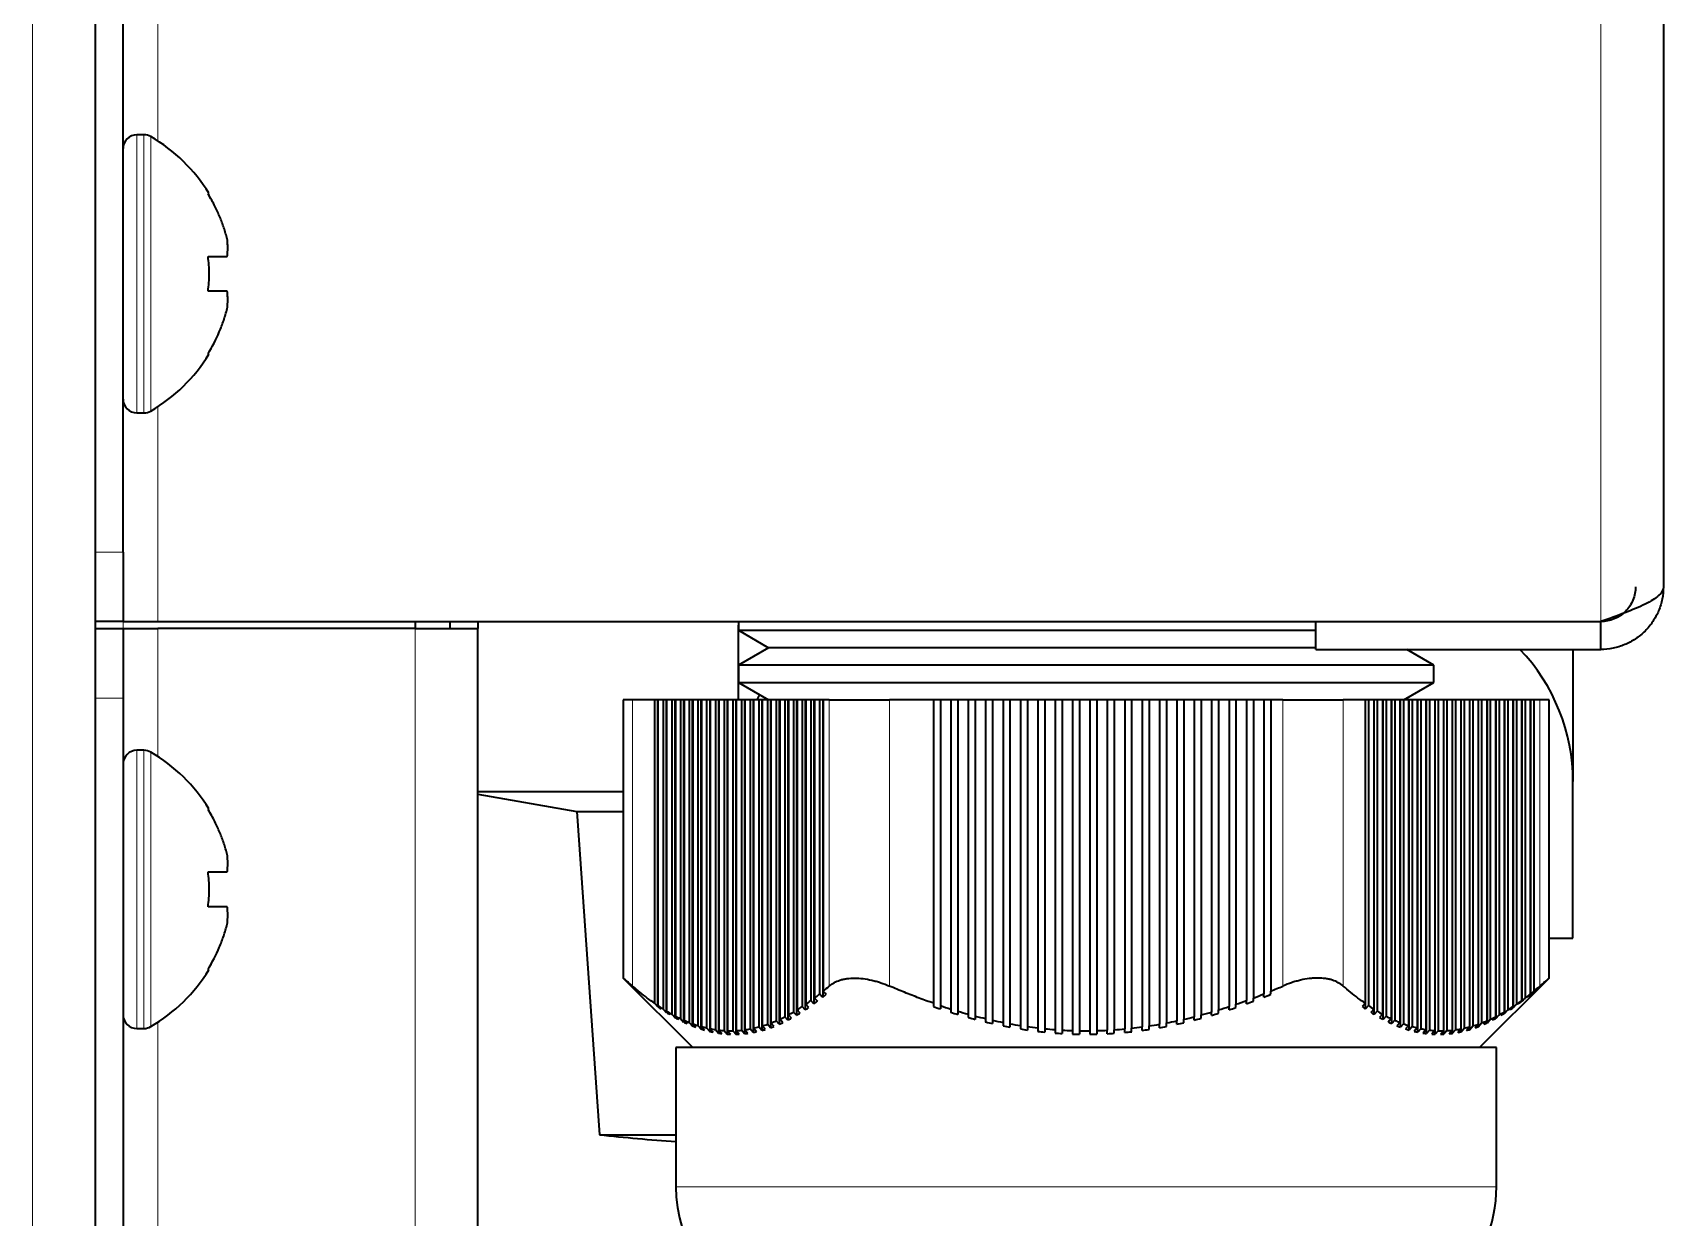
# Model space of a CAD drawing. Header units: millimetres. Extents: x -1803 to 2559, y -1143 to 2136.
# Drawn here: x 80.05 to 126.95, y 129.67 to 163.74 of the extents above; entities that cross this region are included whole.
import ezdxf

# ---------------------------------------------------------------- set-up
doc = ezdxf.new("R2010")
doc.units = ezdxf.units.MM

msp = doc.modelspace()

# ---------------------------------------------------------------- linework, layer by layer
at = {"linetype": 'Continuous', "lineweight": 35}
for p, q in [((126.953, 953.373), (126.953, 147.803)), ((81.853, 939.789), (81.853, 46.303)), ((82.653, 148.803), (82.653, 305.603)), ((83.253, 160.803), (83.053, 160.803)), ((85.098, 159.103), (85.131, 159.103)), ((85.131, 154.503), (85.098, 154.503)), ((83.053, 152.803), (83.253, 152.803)), ((82.653, 148.803), (82.653, 146.803)), ((82.653, 146.803), (81.853, 146.803)), ((82.653, 146.803), (83.653, 146.803)), ((83.653, 146.803), (125.153, 146.803)), ((91.053, 146.809), (91.053, 146.609)), ((100.353, 146.803), (100.353, 146.553)), ((116.953, 146.003), (116.953, 146.803)), ((125.153, 146.003), (125.153, 146.803)), ((81.853, 146.603), (82.653, 146.603)), ((82.653, 146.603), (83.653, 146.603)), ((82.653, 146.603), (82.653, 144.603)), ((91.053, 146.603), (83.653, 146.603)), ((91.053, 146.603), (92.853, 146.603)), ((92.053, 146.703), (92.053, 146.603)), ((92.853, 146.703), (92.853, 146.603)), ((92.853, 60.403), (92.853, 146.603)), ((100.353, 144.553), (100.353, 146.703)), ((100.353, 146.553), (101.219, 146.053)), ((100.353, 146.553), (116.953, 146.553)), ((101.219, 146.053), (100.353, 145.553)), ((116.953, 146.053), (101.219, 146.053)), ((116.953, 146.003), (125.153, 146.003)), ((120.353, 145.553), (119.574, 146.003)), ((124.353, 146.003), (124.353, 142.203)), ((100.353, 145.553), (100.353, 145.053)), ((120.353, 145.553), (100.353, 145.553)), ((120.353, 145.053), (120.353, 145.553)), ((100.353, 145.053), (119.013, 145.053)), ((100.353, 145.053), (101.219, 144.553)), ((119.013, 145.053), (120.353, 145.053)), ((119.487, 144.553), (120.353, 145.053)), ((82.653, 144.603), (82.653, 95.603)), ((97.305, 144.553), (97.037, 144.553)), ((97.037, 144.553), (97.037, 136.548)), ((97.938, 144.553), (97.305, 144.553)), ((98.025, 144.553), (97.938, 144.553)), ((97.938, 144.553), (97.938, 135.828)), ((98.038, 144.553), (98.025, 144.553)), ((98.025, 144.553), (98.025, 135.734)), ((98.188, 144.553), (98.038, 144.553)), ((98.038, 144.553), (98.038, 135.759)), ((98.275, 144.553), (98.188, 144.553)), ((98.188, 144.553), (98.188, 135.662)), ((98.288, 144.553), (98.275, 144.553)), ((98.275, 144.553), (98.275, 135.567)), ((98.438, 144.553), (98.288, 144.553)), ((98.288, 144.553), (98.288, 135.601)), ((98.525, 144.553), (98.438, 144.553)), ((98.438, 144.553), (98.438, 135.515)), ((98.538, 144.553), (98.525, 144.553)), ((98.525, 144.553), (98.525, 135.419)), ((98.688, 144.553), (98.538, 144.553)), ((98.538, 144.553), (98.538, 135.461)), ((98.775, 144.553), (98.688, 144.553)), ((98.688, 144.553), (98.688, 135.386)), ((98.788, 144.553), (98.775, 144.553)), ((98.775, 144.553), (98.775, 135.289)), ((98.938, 144.553), (98.788, 144.553)), ((98.788, 144.553), (98.788, 135.34)), ((99.025, 144.553), (98.938, 144.553)), ((98.938, 144.553), (98.938, 135.277)), ((99.038, 144.553), (99.025, 144.553)), ((99.025, 144.553), (99.025, 135.179)), ((99.188, 144.553), (99.038, 144.553)), ((99.038, 144.553), (99.038, 135.239)), ((99.275, 144.553), (99.188, 144.553)), ((99.188, 144.553), (99.188, 135.188)), ((99.288, 144.553), (99.275, 144.553)), ((99.275, 144.553), (99.275, 135.089)), ((99.438, 144.553), (99.288, 144.553)), ((99.288, 144.553), (99.288, 135.158)), ((99.525, 144.553), (99.438, 144.553)), ((99.438, 144.553), (99.438, 135.119)), ((99.538, 144.553), (99.525, 144.553)), ((99.525, 144.553), (99.525, 135.019)), ((99.688, 144.553), (99.538, 144.553)), ((99.538, 144.553), (99.538, 135.097)), ((99.775, 144.553), (99.688, 144.553)), ((99.688, 144.553), (99.688, 135.071)), ((99.788, 144.553), (99.775, 144.553)), ((99.775, 144.553), (99.775, 134.971)), ((99.938, 144.553), (99.788, 144.553)), ((99.788, 144.553), (99.788, 135.057)), ((100.025, 144.553), (99.938, 144.553)), ((99.938, 144.553), (99.938, 135.043)), ((100.038, 144.553), (100.025, 144.553)), ((100.025, 144.553), (100.025, 134.943)), ((100.188, 144.553), (100.038, 144.553)), ((100.038, 144.553), (100.038, 135.038)), ((100.275, 144.553), (100.188, 144.553)), ((100.188, 144.553), (100.188, 135.037)), ((100.288, 144.553), (100.275, 144.553)), ((100.275, 144.553), (100.275, 134.937)), ((100.438, 144.553), (100.288, 144.553)), ((100.288, 144.553), (100.288, 135.041)), ((100.525, 144.553), (100.438, 144.553)), ((100.438, 144.553), (100.438, 135.053)), ((100.538, 144.553), (100.525, 144.553)), ((100.525, 144.553), (100.525, 134.953)), ((100.688, 144.553), (100.538, 144.553)), ((100.538, 144.553), (100.538, 135.065)), ((100.775, 144.553), (100.688, 144.553)), ((100.688, 144.553), (100.688, 135.089)), ((100.788, 144.553), (100.775, 144.553)), ((100.775, 144.553), (100.775, 134.989)), ((100.938, 144.553), (100.788, 144.553)), ((100.788, 144.553), (100.788, 135.109)), ((101.025, 144.553), (100.938, 144.553)), ((100.938, 144.553), (100.938, 135.146)), ((101.038, 144.553), (101.025, 144.553)), ((101.025, 144.553), (101.025, 135.047)), ((101.188, 144.553), (101.038, 144.553)), ((101.038, 144.553), (101.038, 135.175)), ((101.275, 144.553), (101.188, 144.553)), ((101.188, 144.553), (101.188, 135.224)), ((101.288, 144.553), (101.275, 144.553)), ((101.275, 144.553), (101.275, 135.125)), ((101.438, 144.553), (101.288, 144.553)), ((101.288, 144.553), (101.288, 135.261)), ((101.525, 144.553), (101.438, 144.553)), ((101.438, 144.553), (101.438, 135.322)), ((101.538, 144.553), (101.525, 144.553)), ((101.525, 144.553), (101.525, 135.224)), ((101.688, 144.553), (101.538, 144.553)), ((101.538, 144.553), (101.538, 135.366)), ((101.775, 144.553), (101.688, 144.553)), ((101.688, 144.553), (101.688, 135.439)), ((101.788, 144.553), (101.775, 144.553)), ((101.775, 144.553), (101.775, 135.343)), ((101.938, 144.553), (101.788, 144.553)), ((101.788, 144.553), (101.788, 135.492)), ((102.025, 144.553), (101.938, 144.553)), ((101.938, 144.553), (101.938, 135.576)), ((102.038, 144.553), (102.025, 144.553)), ((102.025, 144.553), (102.025, 135.481)), ((102.188, 144.553), (102.038, 144.553)), ((102.038, 144.553), (102.038, 135.636)), ((102.275, 144.553), (102.188, 144.553)), ((102.188, 144.553), (102.188, 135.732)), ((102.288, 144.553), (102.275, 144.553)), ((102.275, 144.553), (102.275, 135.637)), ((102.438, 144.553), (102.288, 144.553)), ((102.288, 144.553), (102.288, 135.799)), ((102.525, 144.553), (102.438, 144.553)), ((102.438, 144.553), (102.438, 135.905)), ((102.538, 144.553), (102.525, 144.553)), ((102.525, 144.553), (102.525, 135.812)), ((102.688, 144.553), (102.538, 144.553)), ((102.538, 144.553), (102.538, 135.979)), ((102.775, 144.553), (102.688, 144.553)), ((102.688, 144.553), (102.688, 136.095)), ((102.788, 144.553), (102.775, 144.553)), ((102.775, 144.553), (102.775, 136.003)), ((102.963, 144.553), (102.788, 144.553)), ((102.788, 144.553), (102.788, 136.176)), ((102.963, 144.553), (104.695, 144.553)), ((105.961, 144.553), (104.695, 144.553)), ((105.961, 144.553), (105.961, 135.828)), ((106.161, 144.553), (105.961, 144.553)), ((106.461, 144.553), (106.161, 144.553)), ((106.161, 144.553), (106.161, 135.759)), ((106.661, 144.553), (106.461, 144.553)), ((106.461, 144.553), (106.461, 135.662)), ((106.961, 144.553), (106.661, 144.553)), ((106.661, 144.553), (106.661, 135.601)), ((106.961, 144.553), (106.961, 135.515)), ((107.161, 144.553), (106.961, 144.553)), ((107.461, 144.553), (107.161, 144.553)), ((107.161, 144.553), (107.161, 135.461)), ((107.661, 144.553), (107.461, 144.553)), ((107.461, 144.553), (107.461, 135.386)), ((107.961, 144.553), (107.661, 144.553)), ((107.661, 144.553), (107.661, 135.34)), ((108.161, 144.553), (107.961, 144.553)), ((107.961, 144.553), (107.961, 135.277)), ((108.461, 144.553), (108.161, 144.553)), ((108.161, 144.553), (108.161, 135.239)), ((108.661, 144.553), (108.461, 144.553)), ((108.461, 144.553), (108.461, 135.188)), ((108.961, 144.553), (108.661, 144.553)), ((108.661, 144.553), (108.661, 135.158)), ((109.161, 144.553), (108.961, 144.553)), ((108.961, 144.553), (108.961, 135.119)), ((109.461, 144.553), (109.161, 144.553)), ((109.161, 144.553), (109.161, 135.097)), ((109.461, 144.553), (109.461, 135.071)), ((109.661, 144.553), (109.461, 144.553)), ((109.961, 144.553), (109.661, 144.553)), ((109.661, 144.553), (109.661, 135.057)), ((110.161, 144.553), (109.961, 144.553)), ((109.961, 144.553), (109.961, 135.043)), ((110.461, 144.553), (110.161, 144.553)), ((110.161, 144.553), (110.161, 135.038)), ((110.661, 144.553), (110.461, 144.553)), ((110.461, 144.553), (110.461, 135.037)), ((110.961, 144.553), (110.661, 144.553)), ((110.661, 144.553), (110.661, 135.041)), ((110.961, 144.553), (110.961, 135.053)), ((111.161, 144.553), (110.961, 144.553)), ((111.461, 144.553), (111.161, 144.553)), ((111.161, 144.553), (111.161, 135.065)), ((111.461, 144.553), (111.461, 135.089)), ((111.661, 144.553), (111.461, 144.553)), ((111.961, 144.553), (111.661, 144.553)), ((111.661, 144.553), (111.661, 135.109)), ((112.161, 144.553), (111.961, 144.553)), ((111.961, 144.553), (111.961, 135.146)), ((112.461, 144.553), (112.161, 144.553)), ((112.161, 144.553), (112.161, 135.175)), ((112.461, 144.553), (112.461, 135.224)), ((112.661, 144.553), (112.461, 144.553)), ((112.961, 144.553), (112.661, 144.553)), ((112.661, 144.553), (112.661, 135.261)), ((113.161, 144.553), (112.961, 144.553)), ((112.961, 144.553), (112.961, 135.322)), ((113.461, 144.553), (113.161, 144.553)), ((113.161, 144.553), (113.161, 135.366)), ((113.661, 144.553), (113.461, 144.553)), ((113.461, 144.553), (113.461, 135.439)), ((113.961, 144.553), (113.661, 144.553)), ((113.661, 144.553), (113.661, 135.492)), ((114.161, 144.553), (113.961, 144.553)), ((113.961, 144.553), (113.961, 135.576)), ((114.461, 144.553), (114.161, 144.553)), ((114.161, 144.553), (114.161, 135.636)), ((114.461, 144.553), (114.461, 135.732)), ((114.661, 144.553), (114.461, 144.553)), ((114.961, 144.553), (114.661, 144.553)), ((114.661, 144.553), (114.661, 135.799)), ((115.161, 144.553), (114.961, 144.553)), ((114.961, 144.553), (114.961, 135.905)), ((115.461, 144.553), (115.161, 144.553)), ((115.161, 144.553), (115.161, 135.979)), ((115.461, 144.553), (115.461, 136.095)), ((115.661, 144.553), (115.461, 144.553)), ((116.011, 144.553), (115.661, 144.553)), ((115.661, 144.553), (115.661, 136.176)), ((116.011, 144.553), (117.743, 144.553)), ((118.376, 144.553), (117.743, 144.553)), ((118.39, 144.553), (118.376, 144.553)), ((118.376, 144.553), (118.376, 135.828)), ((118.476, 144.553), (118.39, 144.553)), ((118.39, 135.665), (118.39, 144.553)), ((118.626, 144.553), (118.476, 144.553)), ((118.476, 144.553), (118.476, 135.759)), ((118.64, 144.553), (118.626, 144.553)), ((118.626, 144.553), (118.626, 135.662)), ((118.726, 144.553), (118.64, 144.553)), ((118.64, 135.506), (118.64, 144.553)), ((118.876, 144.553), (118.726, 144.553)), ((118.726, 144.553), (118.726, 135.601)), ((118.89, 144.553), (118.876, 144.553)), ((118.876, 144.553), (118.876, 135.515)), ((118.976, 144.553), (118.89, 144.553)), ((118.89, 135.365), (118.89, 144.553)), ((119.126, 144.553), (118.976, 144.553)), ((118.976, 144.553), (118.976, 135.461)), ((119.14, 144.553), (119.126, 144.553)), ((119.126, 144.553), (119.126, 135.386)), ((119.226, 144.553), (119.14, 144.553)), ((119.14, 135.243), (119.14, 144.553)), ((119.376, 144.553), (119.226, 144.553)), ((119.226, 144.553), (119.226, 135.34)), ((119.39, 144.553), (119.376, 144.553)), ((119.376, 144.553), (119.376, 135.277)), ((119.476, 144.553), (119.39, 144.553)), ((119.39, 135.14), (119.39, 144.553)), ((119.626, 144.553), (119.476, 144.553)), ((119.476, 144.553), (119.476, 135.239)), ((119.626, 144.553), (119.626, 135.188)), ((119.64, 144.553), (119.626, 144.553)), ((119.726, 144.553), (119.64, 144.553)), ((119.64, 135.059), (119.64, 144.553)), ((119.876, 144.553), (119.726, 144.553)), ((119.726, 144.553), (119.726, 135.158)), ((119.89, 144.553), (119.876, 144.553)), ((119.876, 144.553), (119.876, 135.119)), ((119.976, 144.553), (119.89, 144.553)), ((119.89, 134.997), (119.89, 144.553)), ((120.126, 144.553), (119.976, 144.553)), ((119.976, 144.553), (119.976, 135.097)), ((120.14, 144.553), (120.126, 144.553)), ((120.126, 144.553), (120.126, 135.071)), ((120.14, 134.957), (120.14, 144.553)), ((120.226, 144.553), (120.14, 144.553)), ((120.376, 144.553), (120.226, 144.553)), ((120.226, 144.553), (120.226, 135.057)), ((120.39, 144.553), (120.376, 144.553)), ((120.376, 144.553), (120.376, 135.043)), ((120.476, 144.553), (120.39, 144.553)), ((120.39, 134.939), (120.39, 144.553)), ((120.626, 144.553), (120.476, 144.553)), ((120.476, 144.553), (120.476, 135.038)), ((120.64, 144.553), (120.626, 144.553)), ((120.626, 144.553), (120.626, 135.037)), ((120.726, 144.553), (120.64, 144.553)), ((120.64, 134.941), (120.64, 144.553)), ((120.876, 144.553), (120.726, 144.553)), ((120.726, 144.553), (120.726, 135.041)), ((120.89, 144.553), (120.876, 144.553)), ((120.876, 144.553), (120.876, 135.053)), ((120.976, 144.553), (120.89, 144.553)), ((120.89, 134.965), (120.89, 144.553)), ((121.126, 144.553), (120.976, 144.553)), ((120.976, 144.553), (120.976, 135.065)), ((121.14, 144.553), (121.126, 144.553)), ((121.126, 144.553), (121.126, 135.089)), ((121.226, 144.553), (121.14, 144.553)), ((121.14, 135.01), (121.14, 144.553)), ((121.376, 144.553), (121.226, 144.553)), ((121.226, 144.553), (121.226, 135.109)), ((121.39, 144.553), (121.376, 144.553)), ((121.376, 144.553), (121.376, 135.146)), ((121.476, 144.553), (121.39, 144.553)), ((121.39, 135.076), (121.39, 144.553)), ((121.626, 144.553), (121.476, 144.553)), ((121.476, 144.553), (121.476, 135.175)), ((121.626, 144.553), (121.626, 135.224)), ((121.64, 144.553), (121.626, 144.553)), ((121.726, 144.553), (121.64, 144.553)), ((121.64, 135.162), (121.64, 144.553)), ((121.876, 144.553), (121.726, 144.553)), ((121.726, 144.553), (121.726, 135.261)), ((121.89, 144.553), (121.876, 144.553)), ((121.876, 144.553), (121.876, 135.322)), ((121.976, 144.553), (121.89, 144.553)), ((121.89, 135.269), (121.89, 144.553)), ((122.126, 144.553), (121.976, 144.553)), ((121.976, 144.553), (121.976, 135.366)), ((122.14, 144.553), (122.126, 144.553)), ((122.126, 144.553), (122.126, 135.439)), ((122.226, 144.553), (122.14, 144.553)), ((122.14, 135.396), (122.14, 144.553)), ((122.376, 144.553), (122.226, 144.553)), ((122.226, 144.553), (122.226, 135.492)), ((122.39, 144.553), (122.376, 144.553)), ((122.376, 144.553), (122.376, 135.576)), ((122.476, 144.553), (122.39, 144.553)), ((122.39, 135.541), (122.39, 144.553)), ((122.626, 144.553), (122.476, 144.553)), ((122.476, 144.553), (122.476, 135.636)), ((122.64, 144.553), (122.626, 144.553)), ((122.626, 144.553), (122.626, 135.732)), ((122.726, 144.553), (122.64, 144.553)), ((122.64, 135.705), (122.64, 144.553)), ((122.876, 144.553), (122.726, 144.553)), ((122.726, 144.553), (122.726, 135.799)), ((122.89, 144.553), (122.876, 144.553)), ((122.876, 144.553), (122.876, 135.905)), ((122.976, 144.553), (122.89, 144.553)), ((122.89, 135.886), (122.89, 144.553)), ((123.126, 144.553), (122.976, 144.553)), ((122.976, 144.553), (122.976, 135.979)), ((123.14, 144.553), (123.126, 144.553)), ((123.126, 144.553), (123.126, 136.095)), ((123.226, 144.553), (123.14, 144.553)), ((123.14, 136.085), (123.14, 144.553)), ((123.401, 144.553), (123.226, 144.553)), ((123.226, 144.553), (123.226, 136.176)), ((123.669, 144.553), (123.401, 144.553)), ((123.669, 136.548), (123.669, 144.553)), ((83.253, 143.103), (83.053, 143.103)), ((124.353, 137.703), (124.353, 142.203)), ((97.037, 141.903), (92.853, 141.903)), ((92.853, 141.845), (95.703, 141.342)), ((85.098, 141.403), (85.131, 141.403)), ((95.703, 141.342), (96.353, 132.047)), ((95.703, 141.342), (97.037, 141.342)), ((123.669, 137.703), (124.353, 137.703)), ((85.131, 136.803), (85.098, 136.803)), ((97.037, 136.553), (99.037, 134.553)), ((121.669, 134.553), (123.669, 136.553)), ((115.461, 136.003), (115.461, 136.095)), ((115.661, 136.085), (115.661, 136.176)), ((97.938, 135.828), (98.025, 135.734)), ((98.038, 135.759), (98.125, 135.665)), ((98.188, 135.662), (98.275, 135.567)), ((98.288, 135.601), (98.375, 135.506)), ((102.025, 135.481), (101.938, 135.576)), ((102.125, 135.541), (102.038, 135.636)), ((102.275, 135.637), (102.188, 135.732)), ((102.375, 135.705), (102.288, 135.799)), ((102.525, 135.812), (102.438, 135.905)), ((105.961, 135.828), (105.961, 135.734)), ((106.161, 135.759), (106.161, 135.665)), ((106.461, 135.662), (106.461, 135.567)), ((106.661, 135.601), (106.661, 135.506)), ((113.961, 135.481), (113.961, 135.576)), ((114.161, 135.541), (114.161, 135.636)), ((114.461, 135.637), (114.461, 135.732)), ((114.661, 135.705), (114.661, 135.799)), ((114.961, 135.812), (114.961, 135.905)), ((115.161, 135.886), (115.161, 135.979)), ((118.376, 135.828), (118.29, 135.734)), ((118.476, 135.759), (118.39, 135.665)), ((118.626, 135.662), (118.54, 135.567)), ((118.726, 135.601), (118.64, 135.506)), ((122.29, 135.481), (122.376, 135.576)), ((122.39, 135.541), (122.476, 135.636)), ((122.54, 135.637), (122.626, 135.732)), ((122.64, 135.705), (122.726, 135.799)), ((122.79, 135.812), (122.876, 135.905)), ((83.053, 135.103), (83.253, 135.103)), ((98.438, 135.515), (98.525, 135.419)), ((98.538, 135.461), (98.625, 135.365)), ((98.688, 135.386), (98.775, 135.289)), ((98.788, 135.34), (98.875, 135.243)), ((98.938, 135.277), (99.025, 135.179)), ((99.038, 135.239), (99.125, 135.14)), ((99.188, 135.188), (99.275, 135.089)), ((99.288, 135.158), (99.375, 135.059)), ((99.438, 135.119), (99.525, 135.019)), ((99.538, 135.097), (99.625, 134.997)), ((100.775, 134.989), (100.688, 135.089)), ((100.875, 135.01), (100.788, 135.109)), ((101.025, 135.047), (100.938, 135.146)), ((101.125, 135.076), (101.038, 135.175)), ((101.275, 135.125), (101.188, 135.224)), ((101.375, 135.162), (101.288, 135.261)), ((101.525, 135.224), (101.438, 135.322)), ((101.625, 135.269), (101.538, 135.366)), ((101.775, 135.343), (101.688, 135.439)), ((101.875, 135.396), (101.788, 135.492)), ((106.961, 135.515), (106.961, 135.419)), ((107.161, 135.461), (107.161, 135.365)), ((107.461, 135.386), (107.461, 135.289)), ((107.661, 135.34), (107.661, 135.243)), ((107.961, 135.277), (107.961, 135.179)), ((108.161, 135.239), (108.161, 135.14)), ((108.461, 135.188), (108.461, 135.089)), ((108.661, 135.158), (108.661, 135.059)), ((108.961, 135.119), (108.961, 135.019)), ((109.161, 135.097), (109.161, 134.997)), ((111.461, 134.989), (111.461, 135.089)), ((111.661, 135.01), (111.661, 135.109)), ((111.961, 135.047), (111.961, 135.146)), ((112.161, 135.076), (112.161, 135.175)), ((112.461, 135.125), (112.461, 135.224)), ((112.661, 135.162), (112.661, 135.261)), ((112.961, 135.224), (112.961, 135.322)), ((113.161, 135.269), (113.161, 135.366)), ((113.461, 135.343), (113.461, 135.439)), ((113.661, 135.396), (113.661, 135.492)), ((118.876, 135.515), (118.79, 135.419)), ((118.976, 135.461), (118.89, 135.365)), ((119.126, 135.386), (119.04, 135.289)), ((119.226, 135.34), (119.14, 135.243)), ((119.376, 135.277), (119.29, 135.179)), ((119.476, 135.239), (119.39, 135.14)), ((119.626, 135.188), (119.54, 135.089)), ((119.726, 135.158), (119.64, 135.059)), ((119.876, 135.119), (119.79, 135.019)), ((119.976, 135.097), (119.89, 134.997)), ((121.04, 134.989), (121.126, 135.089)), ((121.14, 135.01), (121.226, 135.109)), ((121.29, 135.047), (121.376, 135.146)), ((121.39, 135.076), (121.476, 135.175)), ((121.54, 135.125), (121.626, 135.224)), ((121.64, 135.162), (121.726, 135.261)), ((121.79, 135.224), (121.876, 135.322)), ((121.89, 135.269), (121.976, 135.366)), ((122.04, 135.343), (122.126, 135.439)), ((122.14, 135.396), (122.226, 135.492)), ((99.688, 135.071), (99.775, 134.971)), ((99.788, 135.057), (99.875, 134.957)), ((99.938, 135.043), (100.025, 134.943)), ((100.038, 135.038), (100.125, 134.939)), ((100.188, 135.037), (100.275, 134.937)), ((100.288, 135.041), (100.375, 134.941)), ((100.525, 134.953), (100.438, 135.053)), ((100.625, 134.965), (100.538, 135.065)), ((109.461, 135.071), (109.461, 134.971)), ((109.661, 135.057), (109.661, 134.957)), ((109.961, 135.043), (109.961, 134.943)), ((110.161, 135.038), (110.161, 134.939)), ((110.461, 135.037), (110.461, 134.937)), ((110.661, 135.041), (110.661, 134.941)), ((110.961, 134.953), (110.961, 135.053)), ((111.161, 134.965), (111.161, 135.065)), ((120.126, 135.071), (120.04, 134.971)), ((120.226, 135.057), (120.14, 134.957)), ((120.376, 135.043), (120.29, 134.943)), ((120.476, 135.038), (120.39, 134.939)), ((120.626, 135.037), (120.54, 134.937)), ((120.726, 135.041), (120.64, 134.941)), ((120.79, 134.953), (120.876, 135.053)), ((120.89, 134.965), (120.976, 135.065)), ((104.453, 134.553), (98.553, 134.553)), ((98.553, 134.553), (98.553, 130.553)), ((122.153, 134.553), (104.453, 134.553)), ((122.153, 130.553), (122.153, 134.553)), ((96.353, 132.047), (98.553, 132.047))]:
    msp.add_line(p, q, dxfattribs=at)
at = {"linetype": 'Continuous', "lineweight": 13}
for p, q in [((125.153, 940.129), (125.153, 146.803)), ((80.053, 939.789), (80.053, 46.303)), ((83.653, 309.446), (83.653, 160.628)), ((83.053, 160.803), (83.053, 156.803)), ((83.253, 160.803), (83.253, 156.803)), ((83.455, 160.748), (83.455, 156.803)), ((83.053, 156.803), (83.053, 152.803)), ((83.253, 156.803), (83.253, 152.803)), ((83.455, 156.803), (83.455, 152.858)), ((83.653, 152.99), (83.653, 146.803)), ((82.653, 148.803), (81.853, 148.803)), ((82.653, 146.803), (82.653, 146.615)), ((83.653, 146.603), (83.653, 142.926)), ((91.053, 146.603), (91.053, 59.403)), ((81.853, 144.603), (82.653, 144.603)), ((97.305, 136.323), (97.305, 144.553)), ((102.963, 136.323), (102.963, 144.553)), ((104.695, 136.323), (104.695, 144.553)), ((116.011, 136.323), (116.011, 144.553)), ((117.743, 136.323), (117.743, 144.553)), ((123.401, 136.323), (123.401, 144.553)), ((83.053, 143.103), (83.053, 139.103)), ((83.253, 143.103), (83.253, 139.103)), ((83.455, 143.048), (83.455, 139.103)), ((83.053, 139.103), (83.053, 135.103)), ((83.253, 139.103), (83.253, 135.103)), ((83.455, 139.103), (83.455, 135.158)), ((83.653, 135.279), (83.653, 91.773)), ((122.153, 130.553), (98.553, 130.553))]:
    msp.add_line(p, q, dxfattribs=at)
at = {"linetype": 'Continuous', "lineweight": 35}
for centre, radius, start, end in [((83.053, 160.403), 0.4, 90, 180), ((83.253, 160.403), 0.4, 59.6988, 90), ((81.033, 156.604), 4.8, 31.5837, 59.6988), ((81.351, 156.803), 3.78, 0.0035, 7.6041), ((81.351, 156.803), 3.78, 352.3959, 359.9965), ((81.033, 157.002), 4.8, 300.3012, 328.4186), ((83.053, 153.203), 0.4, 180, 270), ((83.253, 153.203), 0.4, 270, 300.3012), ((93.853, 146.703), 1.8, 176.8148, 180), ((93.853, 146.703), 1, 174.2611, 180), ((118.853, 142.203), 5.5, 0, 43.702), ((105.853, 142.203), 5.5, 152.9367, 154.7044), ((83.053, 142.703), 0.4, 90, 180), ((83.253, 142.703), 0.4, 59.6988, 90), ((81.033, 138.904), 4.8, 31.5837, 59.6988), ((81.351, 139.103), 3.78, 0.0035, 7.6041), ((81.351, 139.103), 3.78, 352.3959, 359.9965), ((81.033, 139.302), 4.8, 300.3012, 328.4186), ((108.609, 153.34), 18.556, 290.6769, 291.6703), ((108.294, 153.915), 19.292, 291.8086, 292.4498), ((107.995, 154.859), 20.195, 292.3099, 293.3875), ((111.505, 151.507), 16.719, 250.6347, 251.3596), ((111.297, 151.098), 16.176, 251.4874, 252.6044), ((111.147, 150.412), 15.566, 252.4802, 253.2505), ((110.988, 150.087), 15.119, 253.3699, 254.5529), ((109.762, 149.932), 14.957, 285.1095, 286.3033), ((109.611, 150.242), 15.389, 286.421, 287.1989), ((109.467, 150.918), 15.987, 287.0762, 288.2044), ((109.268, 151.313), 16.514, 288.3309, 289.0635), ((109.086, 152.053), 17.183, 288.9327, 289.9937), ((108.832, 152.535), 17.811, 290.127, 290.8138), ((83.053, 135.503), 0.4, 180, 270), ((83.253, 135.503), 0.4, 270, 300.3012), ((110.872, 149.464), 14.579, 254.4385, 255.2528), ((110.755, 149.22), 14.22, 255.3616, 256.6075), ((110.67, 148.659), 13.749, 256.5049, 257.3605), ((110.587, 148.492), 13.473, 257.4568, 258.7606), ((110.528, 147.993), 13.068, 258.6721, 259.565), ((110.474, 147.9), 12.871, 259.6467, 261.0015), ((110.437, 147.462), 12.53, 260.9289, 261.8539), ((110.405, 147.44), 12.406, 261.9191, 263.3162), ((110.369, 147.111), 12.075, 264.2591, 265.6881), ((110.341, 147.069), 12.032, 273.9095, 275.3427), ((110.309, 147.376), 12.341, 276.2891, 277.6923), ((110.281, 147.386), 12.453, 277.7546, 278.6844), ((110.246, 147.814), 12.783, 278.6147, 279.9773), ((110.197, 147.894), 12.968, 280.0563, 280.955), ((110.141, 148.383), 13.362, 280.869, 282.1819), ((110.064, 148.537), 13.625, 282.2759, 283.138), ((109.984, 149.088), 14.085, 283.0377, 284.2937), ((109.873, 149.319), 14.429, 284.4006, 285.222), ((110.384, 147.064), 12.129, 263.2614, 264.2119), ((110.36, 146.797), 11.86, 265.6523, 266.6207), ((110.355, 146.911), 11.874, 266.6487, 268.0978), ((110.353, 146.659), 11.722, 268.0821, 269.06), ((110.353, 146.838), 11.802, 269.068, 270.5245), ((110.353, 146.648), 11.711, 270.5291, 271.5078), ((110.352, 146.89), 11.853, 271.4954, 272.9467), ((110.348, 146.765), 11.828, 272.9713, 273.9419), ((110.328, 147.01), 12.074, 275.3867, 276.3408), ((102.768, 191.703), 60, 263.86251, 265.97178), ((102.553, 130.553), 4, 180, 247.9753), ((118.153, 130.553), 4, 270, 0)]:
    msp.add_arc(centre, radius, start, end, dxfattribs=at)
for centre, major_axis, ratio, start_param, end_param in [((99.262, 153.34), (0, 18.556), 0.5, 3.502473, 3.519811), ((220.542, 284.384), (0, -201.268), 0.866025, 5.540672, 5.541346), ((99.191, 153.915), (0, 19.292), 0.5, 3.522224, 3.533416), ((98.955, 154.859), (0, 20.195), 0.5, 3.530974, 3.549782), ((212.684, 275.32), (0, -188.318), 0.866025, 5.54379, 5.544508), ((119.7, 153.34), (0, -18.556), 0.5, 0.36088, 0.378218), ((5.272, 284.384), (0, -201.268), 0.866025, 0.741839, 0.742513), ((119.456, 153.915), (0, -19.292), 0.5, 0.380632, 0.391823), ((13.331, 275.32), (0, -188.318), 0.866025, 0.738677, 0.739395), ((119.393, 154.859), (0, -20.195), 0.5, 0.389382, 0.408189), ((100.797, 151.507), (0, 16.719), 0.5, 2.803604, 2.816256), ((100.606, 151.098), (0, 16.176), 0.5, 2.818486, 2.837982), ((100.618, 150.412), (0, 15.566), 0.5, 2.835814, 2.849259), ((100.451, 150.087), (0, 15.119), 0.5, 2.851342, 2.87199), ((99.839, 149.932), (0, 14.957), 0.5, 3.405302, 3.426138), ((99.849, 150.242), (0, 15.389), 0.5, 3.428193, 3.44177), ((99.691, 150.918), (0, 15.987), 0.5, 3.439628, 3.459319), ((99.678, 151.313), (0, 16.514), 0.5, 3.461528, 3.474314), ((99.5, 152.053), (0, 17.183), 0.5, 3.472031, 3.490549), ((99.46, 152.535), (0, 17.811), 0.5, 3.492876, 3.504862), ((234.243, 300.198), (0, -223.821), 0.866025, 5.536148, 5.536757), ((121.062, 151.507), (0, -16.719), 0.5, 5.945196, 5.957848), ((121.044, 151.098), (0, -16.176), 0.5, 5.960079, 5.979575), ((120.883, 150.412), (0, -15.566), 0.5, 5.977407, 5.990852), ((120.89, 150.087), (0, -15.119), 0.5, 5.992935, 6.013582), ((120.277, 149.932), (0, -14.957), 0.5, 0.26371, 0.284546), ((120.114, 150.242), (0, -15.389), 0.5, 0.286601, 0.300177), ((120.129, 150.918), (0, -15.987), 0.5, 0.298035, 0.317727), ((119.943, 151.313), (0, -16.514), 0.5, 0.319935, 0.332721), ((119.939, 152.053), (0, -17.183), 0.5, 0.330439, 0.348956), ((119.725, 152.535), (0, -17.811), 0.5, 0.351283, 0.363269), ((-8.728, 300.198), (0, -223.821), 0.866025, 0.746428, 0.747037), ((100.48, 149.464), (0, 14.579), 0.5, 2.869992, 2.884205), ((100.335, 149.22), (0, 14.22), 0.5, 2.886105, 2.907849), ((100.379, 148.659), (0, 13.749), 0.5, 2.90606, 2.920993), ((100.251, 148.492), (0, 13.473), 0.5, 2.922673, 2.945428), ((100.308, 147.993), (0, 13.068), 0.5, 2.943883, 2.959468), ((100.195, 147.9), (0, 12.871), 0.5, 2.960893, 2.984539), ((100.262, 147.462), (0, 12.53), 0.5, 2.983273, 2.999417), ((100.16, 147.44), (0, 12.406), 0.5, 3.000555, 3.024939), ((100.142, 147.111), (0, 12.075), 0.5, 3.041395, 3.066336), ((100.128, 147.069), (0, 12.032), 0.5, 3.209826, 3.234841), ((100.112, 147.376), (0, 12.341), 0.5, 3.251358, 3.275849), ((100.184, 147.386), (0, 12.453), 0.5, 3.276936, 3.293163), ((100.081, 147.814), (0, 12.783), 0.5, 3.291947, 3.315729), ((100.142, 147.894), (0, 12.968), 0.5, 3.317108, 3.332793), ((100.028, 148.383), (0, 13.362), 0.5, 3.331293, 3.354207), ((100.076, 148.537), (0, 13.625), 0.5, 3.355847, 3.370895), ((99.949, 149.088), (0, 14.085), 0.5, 3.369144, 3.391064), ((99.98, 149.319), (0, 14.429), 0.5, 3.39293, 3.407267), ((120.745, 149.464), (0, -14.579), 0.5, 6.011585, 6.025797), ((120.773, 149.22), (0, -14.22), 0.5, 6.027697, 6.049442), ((120.644, 148.659), (0, -13.749), 0.5, 6.047652, 6.062585), ((120.689, 148.492), (0, -13.473), 0.5, 6.064266, 6.08702), ((120.573, 147.993), (0, -13.068), 0.5, 6.085476, 6.10106), ((120.633, 147.9), (0, -12.871), 0.5, 6.102485, 6.126131), ((120.527, 147.462), (0, -12.53), 0.5, 6.124865, 6.141009), ((120.598, 147.44), (0, -12.406), 0.5, 6.142147, 6.166532), ((120.58, 147.111), (0, -12.075), 0.5, 6.182987, 6.207929), ((120.566, 147.069), (0, -12.032), 0.5, 0.068233, 0.093248), ((120.55, 147.376), (0, -12.341), 0.5, 0.109765, 0.134256), ((120.449, 147.386), (0, -12.453), 0.5, 0.135344, 0.151571), ((120.519, 147.814), (0, -12.783), 0.5, 0.150355, 0.174136), ((120.407, 147.894), (0, -12.968), 0.5, 0.175515, 0.191201), ((120.466, 148.383), (0, -13.362), 0.5, 0.189701, 0.212614), ((120.341, 148.537), (0, -13.625), 0.5, 0.214254, 0.229302), ((120.388, 149.088), (0, -14.085), 0.5, 0.227551, 0.249472), ((120.245, 149.319), (0, -14.429), 0.5, 0.251338, 0.265675), ((100.236, 147.064), (0, 12.129), 0.5, 3.023982, 3.040571), ((100.224, 146.797), (0, 11.86), 0.5, 3.065712, 3.082613), ((100.135, 146.911), (0, 11.874), 0.5, 3.083101, 3.108394), ((100.221, 146.659), (0, 11.722), 0.5, 3.108118, 3.125186), ((100.134, 146.838), (0, 11.802), 0.5, 3.125326, 3.150747), ((100.221, 146.648), (0, 11.711), 0.5, 3.150828, 3.167908), ((100.133, 146.89), (0, 11.853), 0.5, 3.167692, 3.193022), ((100.218, 146.765), (0, 11.828), 0.5, 3.193452, 3.210392), ((100.208, 147.01), (0, 12.074), 0.5, 3.235609, 3.252261), ((120.501, 147.064), (0, -12.129), 0.5, 6.165575, 6.182164), ((120.489, 146.797), (0, -11.86), 0.5, 6.207304, 6.224206), ((120.573, 146.911), (0, -11.874), 0.5, 6.224694, 6.249986), ((120.486, 146.659), (0, -11.722), 0.5, 6.249711, 6.266779), ((120.572, 146.838), (0, -11.802), 0.5, 6.266918, 6.29234), ((120.486, 146.648), (0, -11.711), 0.5, 0.009235, 0.026316), ((120.572, 146.89), (0, -11.853), 0.5, 0.0261, 0.051429), ((120.483, 146.765), (0, -11.828), 0.5, 0.051859, 0.0688), ((120.473, 147.01), (0, -12.074), 0.5, 0.094016, 0.110668)]:
    msp.add_ellipse(centre, major_axis=major_axis, ratio=ratio, start_param=start_param, end_param=end_param, dxfattribs=at)
for points in [[(85.649, 157.803), (85.635, 157.857), (85.605, 157.965), (85.555, 158.127), (85.498, 158.286), (85.437, 158.441), (85.371, 158.593), (85.296, 158.749), (85.209, 158.916), (85.137, 159.039), (85.098, 159.103)], [(85.649, 157.303), (85.652, 157.327), (85.657, 157.374), (85.662, 157.446), (85.665, 157.517), (85.665, 157.588), (85.662, 157.66), (85.657, 157.731), (85.652, 157.779), (85.649, 157.803)], [(85.649, 156.303), (85.635, 156.303), (85.605, 156.303), (85.555, 156.303), (85.498, 156.303), (85.437, 156.303), (85.371, 156.303), (85.296, 156.303), (85.209, 156.303), (85.137, 156.303), (85.098, 156.303)], [(85.649, 155.803), (85.652, 155.829), (85.658, 155.88), (85.663, 155.954), (85.665, 156.026), (85.665, 156.096), (85.662, 156.165), (85.657, 156.234), (85.652, 156.28), (85.649, 156.303)], [(85.649, 140.103), (85.635, 140.157), (85.605, 140.265), (85.555, 140.427), (85.498, 140.586), (85.437, 140.741), (85.371, 140.893), (85.296, 141.049), (85.209, 141.216), (85.137, 141.339), (85.098, 141.403)], [(85.649, 139.603), (85.652, 139.627), (85.657, 139.674), (85.662, 139.746), (85.665, 139.817), (85.665, 139.888), (85.662, 139.96), (85.657, 140.031), (85.652, 140.079), (85.649, 140.103)], [(85.649, 138.603), (85.635, 138.603), (85.605, 138.603), (85.555, 138.603), (85.498, 138.603), (85.437, 138.603), (85.371, 138.603), (85.296, 138.603), (85.209, 138.603), (85.137, 138.603), (85.098, 138.603)], [(85.649, 138.103), (85.652, 138.129), (85.658, 138.18), (85.663, 138.254), (85.665, 138.326), (85.665, 138.396), (85.662, 138.465), (85.657, 138.534), (85.652, 138.58), (85.649, 138.603)], [(97.938, 135.828), (97.87, 135.876), (97.731, 135.976), (97.521, 136.141), (97.377, 136.261), (97.305, 136.323)], [(105.961, 135.828), (105.824, 135.876), (105.548, 135.976), (105.127, 136.141), (104.84, 136.261), (104.695, 136.323)], [(118.376, 135.828), (118.308, 135.876), (118.17, 135.976), (117.959, 136.141), (117.816, 136.261), (117.743, 136.323)]]:
    msp.add_open_spline(points, degree=3, dxfattribs=at)
for points, knots in [([(85.098, 157.303), (85.223, 157.303), (85.33, 157.303), (85.468, 157.303), (85.51, 157.303), (85.586, 157.303), (85.619, 157.303), (85.649, 157.303)], [0, 0, 0, 0, 0.5, 0.5, 0.75, 0.75, 1, 1, 1, 1]), ([(85.098, 154.503), (85.223, 154.706), (85.33, 154.916), (85.468, 155.241), (85.51, 155.351), (85.586, 155.574), (85.619, 155.688), (85.649, 155.803)], [0, 0, 0, 0, 0.5, 0.5, 0.75, 0.75, 1, 1, 1, 1]), ([(126.953, 147.803), (126.953, 147.685), (126.941, 147.567), (126.896, 147.336), (126.861, 147.223), (126.771, 147.005), (126.715, 146.901), (126.584, 146.705), (126.509, 146.613), (126.343, 146.447), (126.251, 146.372), (126.055, 146.241), (125.951, 146.185), (125.733, 146.095), (125.62, 146.061), (125.389, 146.015), (125.271, 146.003), (125.153, 146.003)], [0, 0, 0, 0, 0.125, 0.125, 0.25, 0.25, 0.375, 0.375, 0.5, 0.5, 0.625, 0.625, 0.75, 0.75, 0.875, 0.875, 1, 1, 1, 1]), ([(126.153, 147.803), (126.153, 147.672), (126.127, 147.541), (126.027, 147.299), (125.953, 147.188), (125.768, 147.003), (125.657, 146.929), (125.415, 146.829), (125.284, 146.803), (125.153, 146.803)], [0, 0, 0, 0, 0.25, 0.25, 0.5, 0.5, 0.75, 0.75, 1, 1, 1, 1]), ([(126.953, 147.803), (126.953, 147.72), (126.906, 147.636), (126.726, 147.47), (126.592, 147.386), (126.259, 147.22), (126.06, 147.136), (125.624, 146.97), (125.389, 146.886), (125.153, 146.803)], [0, 0, 0, 0, 0.25, 0.25, 0.5, 0.5, 0.75, 0.75, 1, 1, 1, 1]), ([(85.098, 139.603), (85.223, 139.603), (85.33, 139.603), (85.468, 139.603), (85.51, 139.603), (85.586, 139.603), (85.619, 139.603), (85.649, 139.603)], [0, 0, 0, 0, 0.5, 0.5, 0.75, 0.75, 1, 1, 1, 1]), ([(85.098, 136.803), (85.223, 137.006), (85.33, 137.216), (85.468, 137.541), (85.51, 137.651), (85.586, 137.874), (85.619, 137.988), (85.649, 138.103)], [0, 0, 0, 0, 0.5, 0.5, 0.75, 0.75, 1, 1, 1, 1]), ([(97.305, 136.323), (97.263, 136.359), (97.226, 136.391), (97.16, 136.448), (97.132, 136.472), (97.102, 136.497), (97.097, 136.502), (97.087, 136.511), (97.072, 136.523), (97.061, 136.532), (97.043, 136.548), (97.037, 136.553), (97.037, 136.553), (97.037, 136.553), (97.037, 136.553)], [0, 0, 0, 0, 0.249727, 0.249727, 0.499454, 0.499454, 0.561885, 0.561885, 0.624317, 0.749181, 0.749181, 0.998907, 0.998907, 1, 1, 1, 1]), ([(102.963, 136.323), (103.005, 136.359), (103.051, 136.391), (103.154, 136.448), (103.21, 136.472), (103.288, 136.497), (103.304, 136.502), (103.336, 136.511), (103.385, 136.523), (103.436, 136.533), (103.542, 136.548), (103.616, 136.553), (103.774, 136.553), (103.854, 136.548), (104.019, 136.527), (104.103, 136.512), (104.209, 136.488), (104.231, 136.482), (104.274, 136.471), (104.338, 136.454), (104.401, 136.434), (104.528, 136.392), (104.612, 136.359), (104.695, 136.323)], [0, 0, 0, 0, 0.125, 0.125, 0.25, 0.25, 0.28125, 0.28125, 0.3125, 0.375, 0.375, 0.5, 0.5, 0.625, 0.625, 0.75, 0.75, 0.78125, 0.78125, 0.8125, 0.875, 0.875, 1, 1, 1, 1]), ([(117.743, 136.323), (117.702, 136.359), (117.655, 136.391), (117.552, 136.448), (117.496, 136.472), (117.418, 136.497), (117.402, 136.502), (117.37, 136.511), (117.321, 136.523), (117.27, 136.532), (117.165, 136.548), (117.09, 136.553), (116.993, 136.553), (116.973, 136.553), (116.933, 136.551), (116.872, 136.549), (116.811, 136.543), (116.688, 136.528), (116.604, 136.512), (116.497, 136.488), (116.476, 136.482), (116.433, 136.471), (116.369, 136.454), (116.305, 136.434), (116.178, 136.392), (116.094, 136.359), (116.011, 136.323)], [0, 0, 0, 0, 0.125, 0.125, 0.25, 0.25, 0.28125, 0.28125, 0.3125, 0.375, 0.375, 0.5, 0.5, 0.53125, 0.53125, 0.5625, 0.625, 0.625, 0.75, 0.75, 0.78125, 0.78125, 0.8125, 0.875, 0.875, 1, 1, 1, 1]), ([(123.669, 136.553), (123.669, 136.553), (123.669, 136.553), (123.667, 136.551), (123.664, 136.549), (123.657, 136.543), (123.639, 136.528), (123.622, 136.512), (123.592, 136.488), (123.586, 136.482), (123.573, 136.471), (123.553, 136.454), (123.53, 136.434), (123.48, 136.392), (123.443, 136.359), (123.401, 136.323)], [0, 0, 0, 0, 0.061473, 0.061473, 0.124042, 0.249179, 0.249179, 0.499453, 0.499453, 0.562021, 0.562021, 0.624589, 0.749726, 0.749726, 1, 1, 1, 1])]:
    msp.add_open_spline(points, degree=3, knots=knots, dxfattribs=at)

doc.saveas('drawing.dxf')
